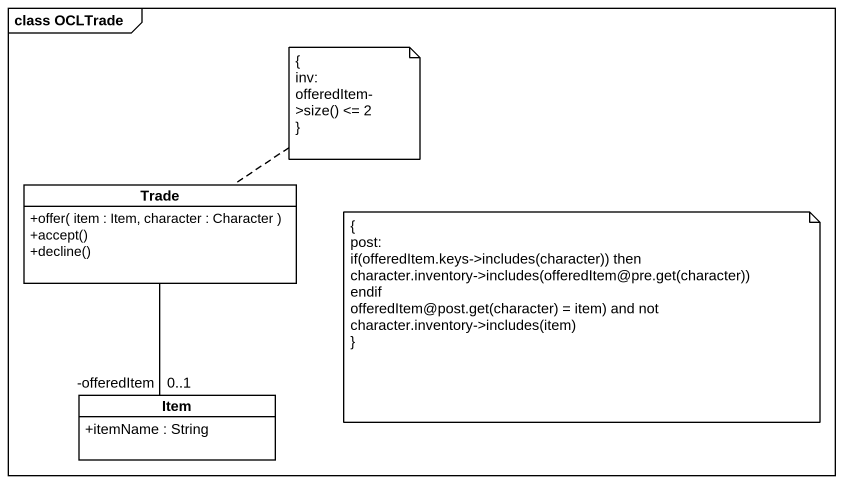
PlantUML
@startuml
mainframe class OCLTrade
hide circle
hide empty members
skinparam classAttributeIconSize 0
class Trade {
  +offer( item : Item, character : Character )
  +accept()
  +decline()
}
class Item {
  +itemName : String
}
Trade -- "-offeredItem\n0..1" Item
note top of Trade
  {
  inv: offeredItem->size() <= 2
  ~}
end note
note as N2
  {
  post:
  if(offeredItem.keys->includes(character)) then
  character.inventory->includes(offeredItem@pre.get(character))
  endif
  offeredItem@post.get(character) = item) and not character.inventory->includes(item)
  ~}
end note
@enduml
